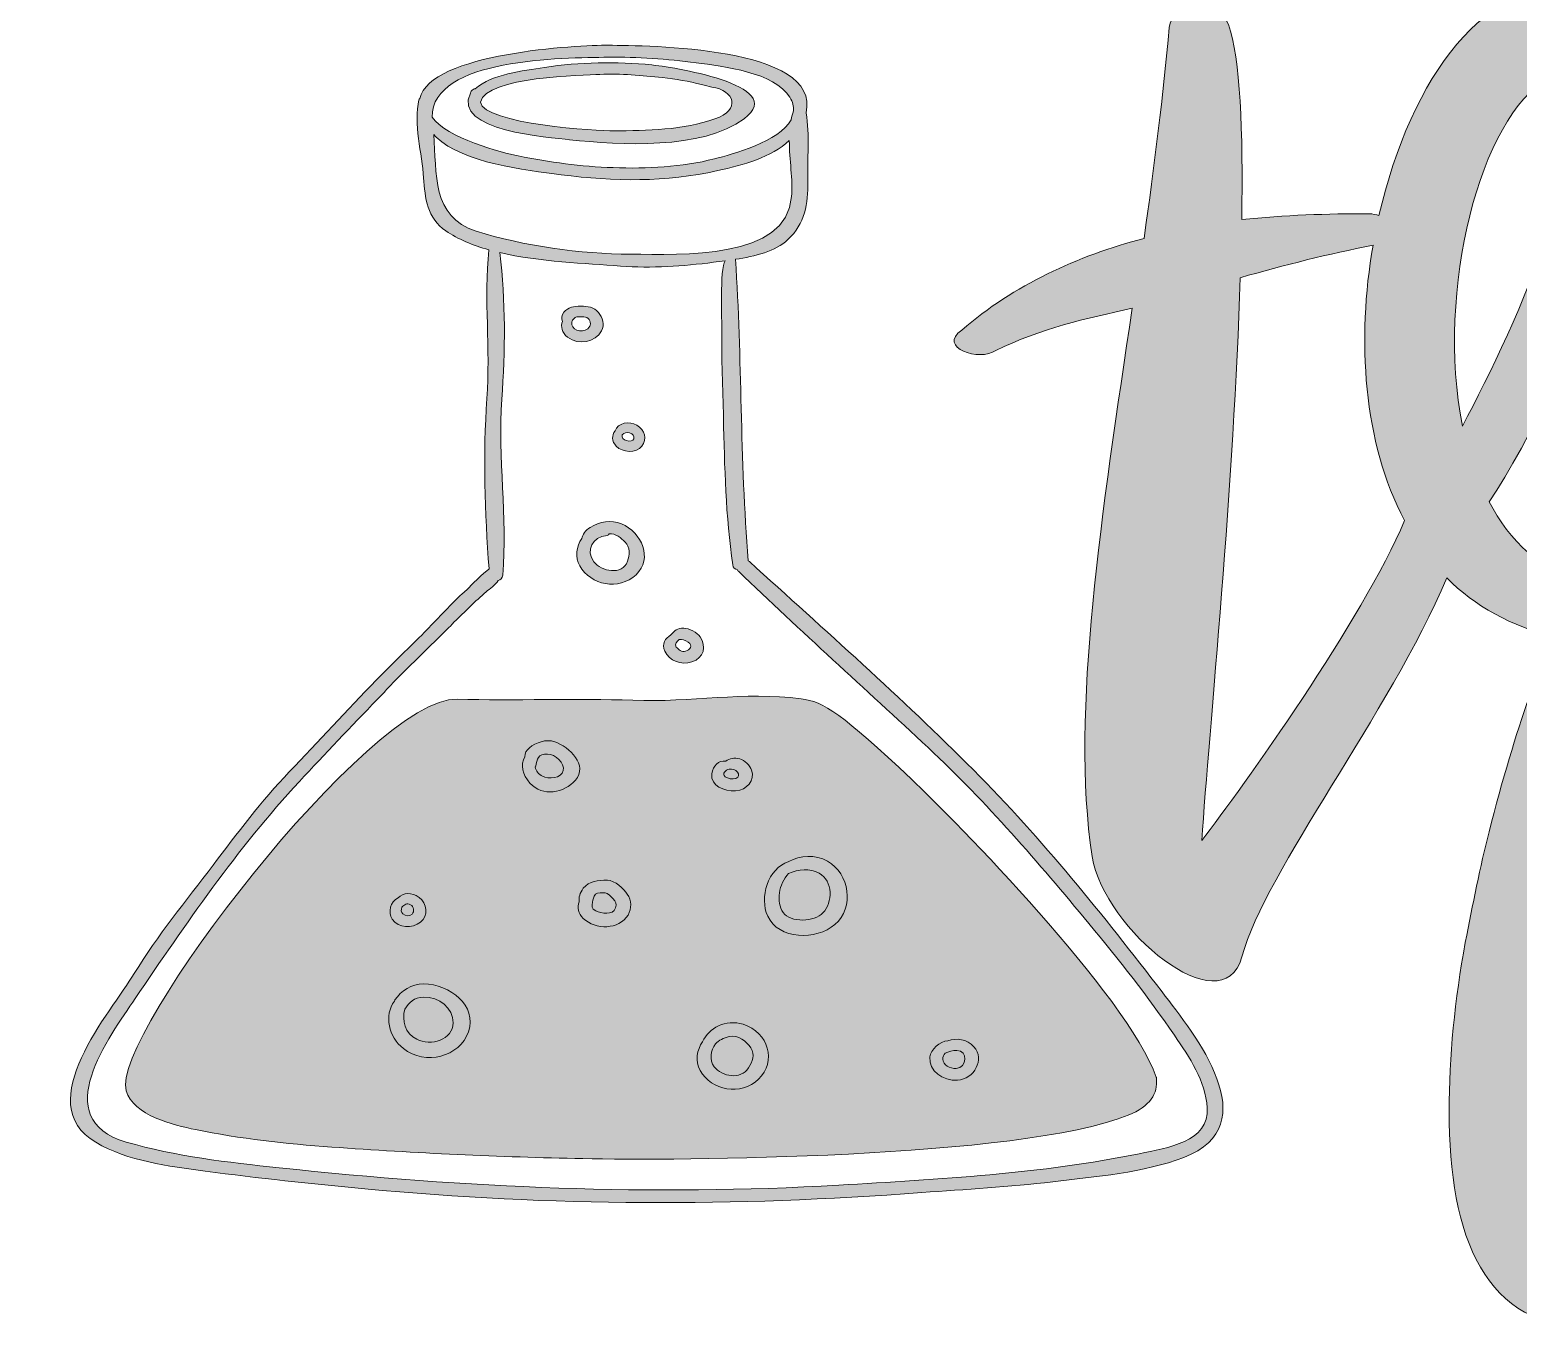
# Model space of a CAD drawing. Header units: inches. Extents: x 31 to 579, y -503 to -82.
# Drawn here: x 30.5 to 304.5, y -503.2 to -263.4 of the extents above; entities that cross this region are included whole.
import ezdxf

# ---------------------------------------------------------------- set-up
doc = ezdxf.new("R2010")
doc.units = ezdxf.units.IN
doc.header["$MEASUREMENT"] = 0
doc.layers.add('Layer 1', color=7, linetype='Continuous')

# ---------------------------------------------------------------- blocks, each defined once
blk = doc.blocks.new('block 3')
at = {"layer": 'Layer 1', "true_color": 0x231f20}
h = blk.add_hatch(color=250, dxfattribs=at)
h.dxf.hatch_style = 2
edge = h.paths.add_edge_path()
edge.add_spline(control_points=[(570.11, -345.98), (564.93, -358.57), (543.12, -396.61), (527.04, -400.36), (514.77, -403.04), (513.95, -381.34), (518.58, -360.45), (534.67, -360.98), (566.56, -327.23), (538.76, -315.18), (524.64, -309.05), (506.21, -327.62), (502.28, -354.75), (496.39, -359.31), (488.64, -363.34), (481.52, -366.34), (482.61, -363.13), (483.43, -360.18), (483.97, -356.97), (484.24, -354.82), (484.52, -351.61), (484.52, -348.13), (484.52, -343.04), (483.97, -337.41), (482.06, -334.2), (478.52, -327.77), (473.61, -325.36), (468.43, -325.36), (456.17, -325.36), (442.54, -339.29), (439.54, -350.54), (438.45, -354.29), (438.17, -357.77), (438.17, -360.72), (438.17, -372.23), (444.17, -379.73), (457.26, -380.54), (453.71, -389.91), (448.53, -397.95), (443.63, -399.82), (442.54, -399.82), (441.45, -400.09), (440.36, -400.09), (437.08, -400.09), (435.72, -396.88), (434.63, -393.39), (432.72, -386.16), (428.63, -374.11), (425.91, -332.06), (442.81, -307.41), (488.06, -266.16), (488.06, -231.34), (488.06, -222.24), (485.06, -213.67), (477.43, -205.9), (475.52, -204.83), (473.61, -204.02), (471.43, -203.22), (469.8, -202.95), (468.43, -202.95), (466.8, -202.95), (432.18, -202.95), (419.09, -273.13), (411.73, -297.5), (409.55, -304.47), (409.28, -313.04), (407.92, -320), (406.55, -327.23), (406.01, -336.34), (406.01, -345.98), (406.01, -348.14), (406.05, -350.33), (406.13, -352.53), (393.71, -373.68), (380.88, -382.54), (380.11, -375.98), (378.21, -364.2), (382.29, -334.2), (384.48, -322.95), (389.66, -296.97), (365.39, -308.75), (366.76, -314.65), (365.55, -320.9), (364.46, -336.1), (363.88, -348.96), (356.02, -364.36), (349.4, -384.91), (343.04, -405.98), (338.96, -420.18), (334.59, -434.64), (330.5, -447.77), (325.33, -463.3), (320.15, -477.23), (314.15, -487.41), (305.7, -468.66), (311.42, -426.34), (313.88, -419.11), (316.33, -391.79), (337.32, -370.36), (317.15, -365.27), (308.7, -363.13), (302.97, -357.5), (299.16, -350.27), (313.88, -328.57), (340.32, -266.43), (315.24, -257.59), (299.24, -252.07), (284.67, -272.31), (278.9, -297.58), (278.35, -297.4), (277.74, -297.28), (277.08, -297.24), (269.45, -297.24), (261.54, -297.5), (253.64, -298.31), (253.91, -281.97), (253.36, -268.58), (251.18, -262.41), (249.82, -258.66), (240.55, -258.4), (240.28, -262.95), (239.19, -275.27), (237.55, -288.4), (235.65, -301.79), (223.38, -305), (211.66, -310.36), (202.12, -318.66), (197.48, -321.88), (205.39, -324.56), (208.39, -322.41), (216.56, -318.4), (225.01, -316.52), (233.47, -314.65), (228.01, -351.61), (222.02, -389.11), (226.1, -415.63), (228.29, -429.02), (250.09, -446.96), (253.64, -434.11), (258.19, -417.77), (280.62, -389.67), (291.38, -364.3), (296.53, -369.44), (303.14, -373.27), (311.42, -375.18), (309.52, -377.06), (304.06, -391.79), (299.16, -411.07), (297.52, -417.5), (296.16, -424.47), (294.79, -431.43), (292.89, -441.88), (291.8, -452.59), (291.8, -462.5), (291.8, -485.27), (298.34, -503.21), (318.24, -501.88), (327.23, -501.34), (338.14, -468.13), (347.68, -433.04), (353.85, -410.64), (359.48, -387.52), (363.82, -371.62), (367.13, -402.54), (390.87, -388.95), (407.22, -366.83), (408.85, -380.36), (412.23, -393.2), (418, -401.7), (422.91, -406.25), (431.63, -408.39), (438.99, -408.39), (440.36, -408.39), (441.72, -408.13), (443.08, -408.13), (457.8, -408.13), (470.07, -393.66), (477.43, -377.59), (485.36, -374.91), (493.91, -370.76), (501.28, -365.79), (500.48, -386.13), (505.12, -407), (513.68, -409.73), (543.66, -419.64), (575.83, -357.23), (577.47, -347.86), (578.56, -342.77), (571.47, -342.77), (570.11, -345.98)], knot_values=[0, 0, 0, 0, 1, 1, 1, 2, 2, 2, 3, 3, 3, 4, 4, 4, 5, 5, 5, 6, 6, 6, 7, 7, 7, 8, 8, 8, 9, 9, 9, 10, 10, 10, 11, 11, 11, 12, 12, 12, 13, 13, 13, 14, 14, 14, 15, 15, 15, 16, 16, 16, 17, 17, 17, 18, 18, 18, 19, 19, 19, 20, 20, 20, 21, 21, 21, 22, 22, 22, 23, 23, 23, 24, 24, 24, 25, 25, 25, 26, 26, 26, 27, 27, 27, 28, 28, 28, 29, 29, 29, 30, 30, 30, 31, 31, 31, 32, 32, 32, 33, 33, 33, 34, 34, 34, 35, 35, 35, 36, 36, 36, 37, 37, 37, 38, 38, 38, 39, 39, 39, 40, 40, 40, 41, 41, 41, 42, 42, 42, 43, 43, 43, 44, 44, 44, 45, 45, 45, 46, 46, 46, 47, 47, 47, 48, 48, 48, 49, 49, 49, 50, 50, 50, 51, 51, 51, 52, 52, 52, 53, 53, 53, 54, 54, 54, 55, 55, 55, 56, 56, 56, 57, 57, 57, 58, 58, 58, 59, 59, 59, 60, 60, 60, 61, 61, 61, 62, 62, 62, 63, 63, 63, 63], degree=3, periodic=1)
edge = h.paths.add_edge_path()
edge.add_spline(control_points=[(534.4, -325.36), (544.21, -333.66), (532.49, -347.86), (520.77, -351.61), (524.04, -340.09), (528.94, -329.91), (534.4, -325.36)], knot_values=[0, 0, 0, 0, 1, 1, 1, 2, 2, 2, 2], degree=3, periodic=1)
edge = h.paths.add_edge_path()
edge.add_spline(control_points=[(466.52, -214.47), (470.61, -220.9), (472.25, -227.33), (472.25, -234.02), (472.25, -259.74), (446.62, -287.06), (428.63, -309.56), (433.54, -276.08), (443.35, -228.67), (466.52, -214.47)], knot_values=[0, 0, 0, 0, 1, 1, 1, 2, 2, 2, 3, 3, 3, 3], degree=3, periodic=1)
edge = h.paths.add_edge_path()
edge.add_spline(control_points=[(310.06, -272.33), (321.24, -280.36), (304.34, -317.59), (294.25, -336.34), (289.34, -311.43), (297.52, -279.29), (310.06, -272.33)], knot_values=[0, 0, 0, 0, 1, 1, 1, 2, 2, 2, 2], degree=3, periodic=1)
edge = h.paths.add_edge_path()
edge.add_spline(control_points=[(246.28, -412.68), (247.64, -392.59), (252.27, -345.98), (253.36, -309.02), (261.51, -306.7), (269.65, -304.63), (277.8, -303.05), (274.79, -320.43), (275.98, -339.4), (283.61, -353.72), (275.85, -372.18), (253.68, -402.98), (246.28, -412.68)], knot_values=[0, 0, 0, 0, 1, 1, 1, 2, 2, 2, 3, 3, 3, 4, 4, 4, 4], degree=3, periodic=1)
edge = h.paths.add_edge_path()
edge.add_spline(control_points=[(462.71, -356.97), (462.71, -361.25), (461.62, -366.88), (459.98, -372.5), (452.89, -372.23), (449.62, -367.15), (449.62, -361.25), (449.62, -352.41), (456.17, -341.43), (465.98, -338.22), (465.98, -341.97), (462.71, -349.47), (462.71, -356.97)], knot_values=[0, 0, 0, 0, 1, 1, 1, 2, 2, 2, 3, 3, 3, 4, 4, 4, 4], degree=3, periodic=1)
at = {"layer": 'Layer 1', "lineweight": 0}
for points, knots in [([(570.11, -345.98), (564.93, -358.57), (543.12, -396.61), (527.04, -400.36), (514.77, -403.04), (513.95, -381.34), (518.58, -360.45), (534.67, -360.98), (566.56, -327.23), (538.76, -315.18), (524.64, -309.05), (506.21, -327.62), (502.28, -354.75), (496.39, -359.31), (488.64, -363.34), (481.52, -366.34), (482.61, -363.13), (483.43, -360.18), (483.97, -356.97), (484.24, -354.82), (484.52, -351.61), (484.52, -348.13), (484.52, -343.04), (483.97, -337.41), (482.06, -334.2), (478.52, -327.77), (473.61, -325.36), (468.43, -325.36), (456.17, -325.36), (442.54, -339.29), (439.54, -350.54), (438.45, -354.29), (438.17, -357.77), (438.17, -360.72), (438.17, -372.23), (444.17, -379.73), (457.26, -380.54), (453.71, -389.91), (448.53, -397.95), (443.63, -399.82), (442.54, -399.82), (441.45, -400.09), (440.36, -400.09), (437.08, -400.09), (435.72, -396.88), (434.63, -393.39), (432.72, -386.16), (428.63, -374.11), (425.91, -332.06), (442.81, -307.41), (488.06, -266.16), (488.06, -231.34), (488.06, -222.24), (485.06, -213.67), (477.43, -205.9), (475.52, -204.83), (473.61, -204.02), (471.43, -203.22), (469.8, -202.95), (468.43, -202.95), (466.8, -202.95), (432.18, -202.95), (419.09, -273.13), (411.73, -297.5), (409.55, -304.47), (409.28, -313.04), (407.92, -320), (406.55, -327.23), (406.01, -336.34), (406.01, -345.98), (406.01, -348.14), (406.05, -350.33), (406.13, -352.53), (393.71, -373.68), (380.88, -382.54), (380.11, -375.98), (378.21, -364.2), (382.29, -334.2), (384.48, -322.95), (389.66, -296.97), (365.39, -308.75), (366.76, -314.65), (365.55, -320.9), (364.46, -336.1), (363.88, -348.96), (356.02, -364.36), (349.4, -384.91), (343.04, -405.98), (338.96, -420.18), (334.59, -434.64), (330.5, -447.77), (325.33, -463.3), (320.15, -477.23), (314.15, -487.41), (305.7, -468.66), (311.42, -426.34), (313.88, -419.11), (316.33, -391.79), (337.32, -370.36), (317.15, -365.27), (308.7, -363.13), (302.97, -357.5), (299.16, -350.27), (313.88, -328.57), (340.32, -266.43), (315.24, -257.59), (299.24, -252.07), (284.67, -272.31), (278.9, -297.58), (278.35, -297.4), (277.74, -297.28), (277.08, -297.24), (269.45, -297.24), (261.54, -297.5), (253.64, -298.31), (253.91, -281.97), (253.36, -268.58), (251.18, -262.41), (249.82, -258.66), (240.55, -258.4), (240.28, -262.95), (239.19, -275.27), (237.55, -288.4), (235.65, -301.79), (223.38, -305), (211.66, -310.36), (202.12, -318.66), (197.48, -321.88), (205.39, -324.56), (208.39, -322.41), (216.56, -318.4), (225.01, -316.52), (233.47, -314.65), (228.01, -351.61), (222.02, -389.11), (226.1, -415.63), (228.29, -429.02), (250.09, -446.96), (253.64, -434.11), (258.19, -417.77), (280.62, -389.67), (291.38, -364.3), (296.53, -369.44), (303.14, -373.27), (311.42, -375.18), (309.52, -377.06), (304.06, -391.79), (299.16, -411.07), (297.52, -417.5), (296.16, -424.47), (294.79, -431.43), (292.89, -441.88), (291.8, -452.59), (291.8, -462.5), (291.8, -485.27), (298.34, -503.21), (318.24, -501.88), (327.23, -501.34), (338.14, -468.13), (347.68, -433.04), (353.85, -410.64), (359.48, -387.52), (363.82, -371.62), (367.13, -402.54), (390.87, -388.95), (407.22, -366.83), (408.85, -380.36), (412.23, -393.2), (418, -401.7), (422.91, -406.25), (431.63, -408.39), (438.99, -408.39), (440.36, -408.39), (441.72, -408.13), (443.08, -408.13), (457.8, -408.13), (470.07, -393.66), (477.43, -377.59), (485.36, -374.91), (493.91, -370.76), (501.28, -365.79), (500.48, -386.13), (505.12, -407), (513.68, -409.73), (543.66, -419.64), (575.83, -357.23), (577.47, -347.86), (578.56, -342.77), (571.47, -342.77), (570.11, -345.98)], [0, 0, 0, 0, 1, 1, 1, 2, 2, 2, 3, 3, 3, 4, 4, 4, 5, 5, 5, 6, 6, 6, 7, 7, 7, 8, 8, 8, 9, 9, 9, 10, 10, 10, 11, 11, 11, 12, 12, 12, 13, 13, 13, 14, 14, 14, 15, 15, 15, 16, 16, 16, 17, 17, 17, 18, 18, 18, 19, 19, 19, 20, 20, 20, 21, 21, 21, 22, 22, 22, 23, 23, 23, 24, 24, 24, 25, 25, 25, 26, 26, 26, 27, 27, 27, 28, 28, 28, 29, 29, 29, 30, 30, 30, 31, 31, 31, 32, 32, 32, 33, 33, 33, 34, 34, 34, 35, 35, 35, 36, 36, 36, 37, 37, 37, 38, 38, 38, 39, 39, 39, 40, 40, 40, 41, 41, 41, 42, 42, 42, 43, 43, 43, 44, 44, 44, 45, 45, 45, 46, 46, 46, 47, 47, 47, 48, 48, 48, 49, 49, 49, 50, 50, 50, 51, 51, 51, 52, 52, 52, 53, 53, 53, 54, 54, 54, 55, 55, 55, 56, 56, 56, 57, 57, 57, 58, 58, 58, 59, 59, 59, 60, 60, 60, 61, 61, 61, 62, 62, 62, 63, 63, 63, 63]), ([(310.06, -272.33), (321.24, -280.36), (304.34, -317.59), (294.25, -336.34), (289.34, -311.43), (297.52, -279.29), (310.06, -272.33)], [0, 0, 0, 0, 1, 1, 1, 2, 2, 2, 2]), ([(246.28, -412.68), (247.64, -392.59), (252.27, -345.98), (253.36, -309.02), (261.51, -306.7), (269.65, -304.63), (277.8, -303.05), (274.79, -320.43), (275.98, -339.4), (283.61, -353.72), (275.85, -372.18), (253.68, -402.98), (246.28, -412.68)], [0, 0, 0, 0, 1, 1, 1, 2, 2, 2, 3, 3, 3, 4, 4, 4, 4])]:
    blk.add_open_spline(points, degree=3, knots=knots, dxfattribs=at)
blk = doc.blocks.new('block 5')
at = {"layer": 'Layer 1', "true_color": 0x38b449}
h = blk.add_hatch(color=95, dxfattribs=at)
h.dxf.hatch_style = 2
edge = h.paths.add_edge_path()
edge.add_spline(control_points=[(129.9, -283.61), (139.25, -284.58), (154.18, -285.55), (162.03, -279.74), (170.52, -273.46), (147.97, -270.12), (145.02, -269.84), (138.51, -269.21), (131.74, -269.3), (125.28, -270.31), (121.2, -270.95), (115.68, -271.49), (112.49, -274.22), (112.23, -274.26), (111.97, -274.4), (111.79, -274.69), (111.73, -274.79), (111.72, -274.88), (111.67, -274.98), (111.66, -274.99), (111.66, -274.99), (111.65, -274.99), (111.64, -275.01), (111.64, -275.05), (111.63, -275.07), (108.17, -281.95), (126.24, -283.22), (129.9, -283.61)], knot_values=[0, 0, 0, 0, 1, 1, 1, 2, 2, 2, 3, 3, 3, 4, 4, 4, 5, 5, 5, 6, 6, 6, 7, 7, 7, 8, 8, 8, 9, 9, 9, 9], degree=3, periodic=1)
edge = h.paths.add_edge_path()
edge.add_spline(control_points=[(135.48, -271.6), (139.3, -271.41), (143.2, -271.79), (146.99, -272.16), (149.43, -272.39), (151.82, -272.89), (154.19, -273.44), (154.82, -273.6), (155.45, -273.76), (156.09, -273.92), (160.22, -274.5), (161.53, -278.14), (156.63, -279.79), (150.83, -281.85), (144.15, -281.93), (138.01, -282), (135.26, -282.03), (114.1, -280.77), (113.46, -276.68), (114.62, -271.97), (132.39, -271.76), (135.48, -271.6)], knot_values=[0, 0, 0, 0, 1, 1, 1, 2, 2, 2, 3, 3, 3, 4, 4, 4, 5, 5, 5, 6, 6, 6, 7, 7, 7, 7], degree=3, periodic=1)
at = {"layer": 'Layer 1', "lineweight": 0}
for points, knots in [([(129.9, -283.61), (139.25, -284.58), (154.18, -285.55), (162.03, -279.74), (170.52, -273.46), (147.97, -270.12), (145.02, -269.84), (138.51, -269.21), (131.74, -269.3), (125.28, -270.31), (121.2, -270.95), (115.68, -271.49), (112.49, -274.22), (112.23, -274.26), (111.97, -274.4), (111.79, -274.69), (111.73, -274.79), (111.72, -274.88), (111.67, -274.98), (111.66, -274.99), (111.66, -274.99), (111.65, -274.99), (111.64, -275.01), (111.64, -275.05), (111.63, -275.07), (108.17, -281.95), (126.24, -283.22), (129.9, -283.61)], [0, 0, 0, 0, 1, 1, 1, 2, 2, 2, 3, 3, 3, 4, 4, 4, 5, 5, 5, 6, 6, 6, 7, 7, 7, 8, 8, 8, 9, 9, 9, 9]), ([(135.48, -271.6), (139.3, -271.41), (143.2, -271.79), (146.99, -272.16), (149.43, -272.39), (151.82, -272.89), (154.19, -273.44), (154.82, -273.6), (155.45, -273.76), (156.09, -273.92), (160.22, -274.5), (161.53, -278.14), (156.63, -279.79), (150.83, -281.85), (144.15, -281.93), (138.01, -282), (135.26, -282.03), (114.1, -280.77), (113.46, -276.68), (114.62, -271.97), (132.39, -271.76), (135.48, -271.6)], [0, 0, 0, 0, 1, 1, 1, 2, 2, 2, 3, 3, 3, 4, 4, 4, 5, 5, 5, 6, 6, 6, 7, 7, 7, 7])]:
    blk.add_open_spline(points, degree=3, knots=knots, dxfattribs=at)
blk = doc.blocks.new('block 6')
at = {"layer": 'Layer 1', "lineweight": 0}
for points, knots in [([(127.17, -394.49), (125.57, -393.91), (123.69, -394.65), (122.49, -395.58), (121.9, -396.03), (121.68, -396.63), (121.67, -397.25), (120.78, -398.67), (121.21, -400.56), (122.6, -402.11), (124.92, -404.69), (128.92, -403.89), (130.97, -401.56), (133.38, -398.81), (129.85, -395.44), (127.17, -394.49)], [0, 0, 0, 0, 1, 1, 1, 2, 2, 2, 3, 3, 3, 4, 4, 4, 5, 5, 5, 5]), ([(128.73, -399.79), (128.39, -401.26), (125.99, -401.4), (124.9, -400.83), (124.18, -400.46), (123.7, -399.82), (123.54, -399.15), (123.58, -399.09), (123.64, -399.05), (123.66, -398.98), (123.92, -397.7), (124.05, -396.71), (125.84, -396.74), (127.28, -396.76), (129.04, -398.42), (128.73, -399.79)], [0, 0, 0, 0, 1, 1, 1, 2, 2, 2, 3, 3, 3, 4, 4, 4, 5, 5, 5, 5]), ([(163.38, -399.7), (163.09, -398.9), (162.14, -397.84), (161.21, -397.62), (160.16, -397.36), (159.41, -397.59), (158.63, -398.03), (157.29, -397.91), (156.28, -398.89), (156.08, -400.39), (155.8, -402.62), (158.4, -403.64), (160.44, -403.51), (162.57, -403.37), (164.07, -401.59), (163.38, -399.7)], [0, 0, 0, 0, 1, 1, 1, 2, 2, 2, 3, 3, 3, 4, 4, 4, 5, 5, 5, 5]), ([(160.47, -401.22), (159.86, -401.4), (159.02, -401.3), (158.53, -400.91), (157.85, -400.36), (158.63, -399.69), (159.28, -399.51), (159.87, -399.47), (160.44, -399.54), (160.81, -400.05), (161.13, -400.5), (161.12, -401.02), (160.47, -401.22)], [0, 0, 0, 0, 1, 1, 1, 2, 2, 2, 3, 3, 3, 4, 4, 4, 4]), ([(177.35, -416.47), (175.09, -415.21), (172.37, -415.4), (170.25, -416.52), (166.33, -417.79), (164.81, -423.23), (166.36, -426.6), (168.34, -430.9), (175.32, -431.1), (178.75, -428.13), (182.35, -425), (181.44, -418.76), (177.35, -416.47)], [0, 0, 0, 0, 1, 1, 1, 2, 2, 2, 3, 3, 3, 4, 4, 4, 4]), ([(176.54, -426.01), (175.02, -427.68), (170.55, -427.84), (169.22, -425.94), (167.83, -423.96), (168.42, -420.67), (170.22, -418.75), (171.96, -417.9), (174.15, -417.77), (175.83, -418.7), (178.43, -420.16), (178.34, -424.03), (176.54, -426.01)], [0, 0, 0, 0, 1, 1, 1, 2, 2, 2, 3, 3, 3, 4, 4, 4, 4]), ([(140.51, -422.54), (139.87, -421.61), (138.2, -419.99), (136.87, -419.98), (135.13, -419.95), (133.53, -420.09), (132.41, -421.47), (131.74, -422.3), (131.56, -423.11), (131.67, -423.94), (131.31, -425.04), (131.42, -426.05), (132.42, -427.02), (134.67, -429.2), (138.99, -429.08), (140.65, -426.39), (141.38, -425.19), (141.29, -423.68), (140.51, -422.54)], [0, 0, 0, 0, 1, 1, 1, 2, 2, 2, 3, 3, 3, 4, 4, 4, 5, 5, 5, 6, 6, 6, 6]), ([(102.18, -423.15), (100.86, -422.13), (99.24, -422.25), (98.33, -423.21), (96.81, -423.88), (96.43, -425.88), (97.25, -427.16), (98.37, -428.89), (100.92, -428.88), (102.45, -427.7), (103.99, -426.52), (103.59, -424.24), (102.18, -423.15)], [0, 0, 0, 0, 1, 1, 1, 2, 2, 2, 3, 3, 3, 4, 4, 4, 4]), ([(100.88, -426.21), (100.42, -426.68), (99.67, -426.57), (99.19, -426.19), (98.81, -425.88), (98.84, -425.39), (99.03, -424.93), (99.49, -424.49), (99.88, -424.13), (100.6, -424.49), (101.28, -424.83), (101.37, -425.71), (100.88, -426.21)], [0, 0, 0, 0, 1, 1, 1, 2, 2, 2, 3, 3, 3, 4, 4, 4, 4]), ([(138.33, -425.08), (137.87, -426.5), (135.7, -426.12), (134.7, -425.61), (133.88, -425.2), (133.97, -424.75), (134.09, -424.01), (134.17, -423.57), (134.34, -422.98), (134.64, -422.54), (135.17, -422.24), (135.8, -422.28), (136.45, -422.29), (136.94, -422.31), (137.57, -423.09), (137.88, -423.37), (138.46, -423.89), (138.56, -424.39), (138.33, -425.08)], [0, 0, 0, 0, 1, 1, 1, 2, 2, 2, 3, 3, 3, 4, 4, 4, 5, 5, 5, 6, 6, 6, 6]), ([(103.01, -439.06), (100.84, -439.02), (98.8, -440.38), (97.75, -442.03), (97.71, -442.11), (97.68, -442.18), (97.63, -442.26), (95.73, -444.88), (96.56, -448.84), (99.29, -450.97), (103.36, -454.16), (109.65, -452.51), (111.27, -447.89), (112.96, -443.06), (107.85, -439.16), (103.01, -439.06)], [0, 0, 0, 0, 1, 1, 1, 2, 2, 2, 3, 3, 3, 4, 4, 4, 5, 5, 5, 5]), ([(101.74, -449.27), (99.59, -448.18), (98.96, -445.79), (99.58, -443.74), (100.23, -442.52), (101.36, -441.55), (102.94, -441.49), (105.98, -441.38), (108.43, -443.53), (108.44, -446.25), (108.45, -449.36), (104.32, -450.58), (101.74, -449.27)], [0, 0, 0, 0, 1, 1, 1, 2, 2, 2, 3, 3, 3, 4, 4, 4, 4]), ([(161.85, -446.51), (158.63, -445.5), (155.5, -447.17), (154.39, -449.71), (153.31, -451.26), (152.99, -453.24), (153.94, -455), (155.96, -458.71), (161.46, -459.74), (164.66, -456.64), (168.04, -453.36), (166.55, -447.99), (161.85, -446.51)], [0, 0, 0, 0, 1, 1, 1, 2, 2, 2, 3, 3, 3, 4, 4, 4, 4]), ([(162.81, -454.54), (161.4, -456.76), (157.93, -456.18), (156.53, -454.33), (155.56, -453.03), (155.83, -451.37), (156.73, -450.08), (157.37, -449.47), (158.17, -449), (159.29, -448.77), (160.94, -448.43), (162.48, -449.64), (163.26, -450.85), (164.07, -452.11), (163.55, -453.38), (162.81, -454.54)], [0, 0, 0, 0, 1, 1, 1, 2, 2, 2, 3, 3, 3, 4, 4, 4, 5, 5, 5, 5]), ([(204.34, -450.67), (203, -449.21), (201.13, -448.95), (199.53, -449.58), (198.02, -449.53), (196.38, -451.27), (196.24, -452.52), (195.94, -455.1), (198.63, -456.99), (201.32, -456.8), (204.39, -456.59), (206.38, -452.89), (204.34, -450.67)], [0, 0, 0, 0, 1, 1, 1, 2, 2, 2, 3, 3, 3, 4, 4, 4, 4]), ([(201.04, -454.64), (199.91, -454.72), (198.64, -453.98), (198.6, -452.9), (198.59, -452.52), (198.78, -452.15), (199.03, -451.82), (199.72, -451.55), (200.41, -451.31), (201.16, -451.32), (203.3, -451.34), (203.05, -454.5), (201.04, -454.64)], [0, 0, 0, 0, 1, 1, 1, 2, 2, 2, 3, 3, 3, 4, 4, 4, 4])]:
    blk.add_open_spline(points, degree=3, knots=knots, dxfattribs=at)
blk = doc.blocks.new('block 4')
at = {"layer": 'Layer 1', "true_color": 0x38b449}
h = blk.add_hatch(color=95, dxfattribs=at)
h.dxf.hatch_style = 2
edge = h.paths.add_edge_path()
edge.add_spline(control_points=[(238.97, -440.53), (228.06, -426.35), (217, -412.46), (204.22, -399.65), (191.04, -386.43), (176.86, -373.88), (163, -361.31), (162.93, -361.24), (162.87, -361.19), (162.79, -361.15), (162, -351.83), (161.72, -342.47), (161.49, -333.13), (161.24, -323.98), (161.06, -314.79), (160.43, -305.64), (163.99, -305.09), (167.82, -304.18), (170.09, -302.02), (173.21, -299.05), (173.85, -295.39), (173.74, -291.35), (173.63, -287.22), (174.14, -282.79), (173.42, -278.66), (176.35, -266.42), (144.02, -266.28), (137.08, -266.22), (131.51, -266.15), (104.11, -267.66), (102.32, -276.04), (102.26, -276.11), (102.18, -276.16), (102.16, -276.24), (101.09, -280.57), (102.75, -286.25), (103.02, -290.65), (103.24, -294.32), (103.71, -298.12), (107.1, -300.4), (109.35, -301.93), (112.07, -303.05), (115.02, -303.89), (114.11, -312.92), (115.32, -322.16), (114.68, -331.26), (113.92, -341.66), (114.3, -352.26), (115.06, -362.66), (115.06, -362.68), (115.04, -362.68), (115.04, -362.68), (114.21, -363.25), (111.41, -365.96), (111.18, -366.3), (110.44, -366.94), (109.8, -367.5), (109.59, -367.71), (107.27, -370.06), (104.98, -372.43), (102.69, -374.82), (99.88, -377.58), (97.04, -380.31), (94.3, -383.13), (88.89, -388.71), (83.67, -394.43), (78.29, -400.03), (73.16, -405.35), (68.7, -411.38), (64.26, -417.2), (59.29, -423.74), (53.99, -430.16), (49.76, -437.15), (45.43, -444.26), (30.51, -461.08), (42.67, -468.24), (48.59, -471.71), (56, -472.66), (62.82, -473.55), (72.6, -474.86), (82.37, -475.87), (92.18, -476.8), (126.51, -480.06), (160.34, -480.09), (194.75, -477.5), (202.78, -476.9), (210.85, -476.47), (218.85, -475.51), (226.68, -474.56), (235.62, -473.84), (242.95, -471.03), (258.48, -465.1), (245.07, -448.45), (238.97, -440.53)], knot_values=[0, 0, 0, 0, 1, 1, 1, 2, 2, 2, 3, 3, 3, 4, 4, 4, 5, 5, 5, 6, 6, 6, 7, 7, 7, 8, 8, 8, 9, 9, 9, 10, 10, 10, 11, 11, 11, 12, 12, 12, 13, 13, 13, 14, 14, 14, 15, 15, 15, 16, 16, 16, 17, 17, 17, 18, 18, 18, 19, 19, 19, 20, 20, 20, 21, 21, 21, 22, 22, 22, 23, 23, 23, 24, 24, 24, 25, 25, 25, 26, 26, 26, 27, 27, 27, 28, 28, 28, 29, 29, 29, 30, 30, 30, 31, 31, 31, 31], degree=3, periodic=1)
edge = h.paths.add_edge_path()
edge.add_spline(control_points=[(137.01, -268.43), (142.36, -268.36), (147.88, -268.74), (153.17, -269.44), (158.28, -270.13), (167.62, -271.18), (170.43, -275.8), (170.98, -276.69), (171.17, -277.51), (171.13, -278.3), (170.94, -278.84), (170.77, -279.39), (170.66, -279.93), (168.54, -283.95), (159.81, -286.31), (156.57, -287.13), (150.47, -288.69), (144.21, -288.98), (137.9, -288.76), (132, -288.54), (126.19, -287.76), (120.43, -286.61), (117.59, -286.05), (107.14, -283.28), (104.6, -279.45), (104.47, -268.57), (128.75, -268.52), (137.01, -268.43)], knot_values=[0, 0, 0, 0, 1, 1, 1, 2, 2, 2, 3, 3, 3, 4, 4, 4, 5, 5, 5, 6, 6, 6, 7, 7, 7, 8, 8, 8, 9, 9, 9, 9], degree=3, periodic=1)
edge = h.paths.add_edge_path()
edge.add_spline(control_points=[(112.68, -300.45), (104.43, -297.86), (105.44, -289.79), (104.89, -282.65), (105.04, -282.8), (105.17, -282.97), (105.34, -283.13), (110.41, -287.94), (121.58, -289.19), (128.37, -290.07), (138.1, -291.32), (147.59, -291.46), (157.16, -289.31), (161.89, -288.25), (167.03, -286.85), (170.34, -283.78), (170.36, -287.3), (171, -291.01), (170.77, -294.08), (169.9, -305.76), (150.41, -304.75), (141.15, -304.69), (131.88, -304.64), (121.43, -303.2), (112.68, -300.45)], knot_values=[0, 0, 0, 0, 1, 1, 1, 2, 2, 2, 3, 3, 3, 4, 4, 4, 5, 5, 5, 6, 6, 6, 7, 7, 7, 8, 8, 8, 8], degree=3, periodic=1)
edge = h.paths.add_edge_path()
edge.add_spline(control_points=[(234.77, -470.34), (216.77, -474.03), (197.85, -475.06), (179.47, -476.13), (144.91, -478.12), (110.84, -476.61), (76.43, -472.93), (66.96, -471.92), (57.38, -470.85), (48.26, -468.19), (33.74, -463.95), (45.14, -448.81), (49.93, -441.77), (59.21, -428.07), (68.7, -414.14), (80.16, -401.79), (84.87, -396.71), (89.65, -391.7), (94.47, -386.7), (95.17, -386.03), (95.83, -385.29), (96.45, -384.61), (96.87, -384.18), (97.25, -383.75), (97.66, -383.34), (100.86, -380.04), (104.21, -376.86), (107.48, -373.65), (107.67, -373.45), (108.12, -373), (108.67, -372.42), (110.58, -370.53), (112.51, -368.64), (114.53, -366.85), (115.15, -366.32), (116.21, -365.62), (116.76, -364.79), (117.19, -364.69), (117.55, -364.38), (117.59, -363.83), (118.48, -353.06), (116.66, -342.23), (117.42, -331.41), (118.04, -322.48), (118.16, -313.31), (117.04, -304.4), (124.38, -306.12), (132.81, -306.36), (139.29, -306.88), (144.93, -307.32), (150.81, -306.91), (156.39, -306.19), (157.05, -306.1), (157.78, -306.02), (158.54, -305.91), (157.5, -307.27), (157.95, -317.4), (157.92, -318.64), (157.8, -324.01), (158.11, -329.44), (158.22, -334.81), (158.41, -343.74), (158.64, -353.03), (159.92, -361.89), (160, -362.41), (160.34, -362.73), (160.79, -362.85), (160.79, -362.85), (160.79, -362.87), (160.79, -362.87), (160.85, -362.94), (160.9, -363.01), (160.98, -363.07), (172.4, -374.08), (184.27, -384.71), (195.9, -395.56), (206.79, -405.73), (216.13, -416.65), (225.5, -427.96), (231.04, -434.62), (236.38, -441.44), (241.23, -448.53), (244.05, -452.62), (246.98, -456.95), (247.28, -461.87), (247.64, -468.18), (239.99, -469.27), (234.77, -470.34)], knot_values=[0, 0, 0, 0, 1, 1, 1, 2, 2, 2, 3, 3, 3, 4, 4, 4, 5, 5, 5, 6, 6, 6, 7, 7, 7, 8, 8, 8, 9, 9, 9, 10, 10, 10, 11, 11, 11, 12, 12, 12, 13, 13, 13, 14, 14, 14, 15, 15, 15, 16, 16, 16, 17, 17, 17, 18, 18, 18, 19, 19, 19, 20, 20, 20, 21, 21, 21, 22, 22, 22, 23, 23, 23, 24, 24, 24, 25, 25, 25, 26, 26, 26, 27, 27, 27, 28, 28, 28, 29, 29, 29, 29], degree=3, periodic=1)
h = blk.add_hatch(color=95, dxfattribs=at)
h.dxf.hatch_style = 2
edge = h.paths.add_edge_path()
edge.add_spline(control_points=[(135.2, -315.42), (134.35, -314.4), (133.27, -314.27), (131.94, -314.26), (130.73, -314.26), (129.6, -314.45), (128.85, -315.37), (128.41, -315.9), (128.41, -316.49), (128.59, -317.06), (128.2, -318.01), (128.46, -319.16), (129.53, -319.98), (131.57, -321.55), (134.6, -320.88), (135.79, -318.81), (136.41, -317.72), (135.97, -316.35), (135.2, -315.42)], knot_values=[0, 0, 0, 0, 1, 1, 1, 2, 2, 2, 3, 3, 3, 4, 4, 4, 5, 5, 5, 6, 6, 6, 6], degree=3, periodic=1)
edge = h.paths.add_edge_path()
edge.add_spline(control_points=[(133.61, -317.95), (132.74, -319.49), (130.58, -318.8), (130.29, -317.68), (130.28, -317.43), (130.31, -317.2), (130.36, -317), (130.47, -316.78), (130.65, -316.56), (130.93, -316.35), (131.1, -316.28), (131.28, -316.22), (131.54, -316.22), (131.96, -316.21), (132.43, -316.21), (132.85, -316.28), (133.54, -316.38), (133.9, -317.45), (133.61, -317.95)], knot_values=[0, 0, 0, 0, 1, 1, 1, 2, 2, 2, 3, 3, 3, 4, 4, 4, 5, 5, 5, 6, 6, 6, 6], degree=3, periodic=1)
h = blk.add_hatch(color=95, dxfattribs=at)
h.dxf.hatch_style = 2
edge = h.paths.add_edge_path()
edge.add_spline(control_points=[(142.3, -336.21), (140.92, -335.34), (138.7, -335.75), (138.28, -337.25), (137.61, -338.02), (137.63, -339.15), (138.49, -340.05), (139.64, -341.26), (142.14, -341.39), (143.21, -340.04), (144.25, -338.72), (143.69, -337.08), (142.3, -336.21)], knot_values=[0, 0, 0, 0, 1, 1, 1, 2, 2, 2, 3, 3, 3, 4, 4, 4, 4], degree=3, periodic=1)
edge = h.paths.add_edge_path()
edge.add_spline(control_points=[(141.69, -338.68), (141.45, -339.58), (139.19, -338.97), (139.58, -337.94), (139.98, -337.63), (140.33, -337.44), (140.95, -337.59), (141.51, -337.72), (141.82, -338.19), (141.69, -338.68)], knot_values=[0, 0, 0, 0, 1, 1, 1, 2, 2, 2, 3, 3, 3, 3], degree=3, periodic=1)
h = blk.add_hatch(color=95, dxfattribs=at)
h.dxf.hatch_style = 2
edge = h.paths.add_edge_path()
edge.add_spline(control_points=[(139.46, -354.36), (137.53, -353.57), (135.4, -353.91), (133.69, -355), (132.76, -355.6), (132.31, -356.29), (132.12, -357.06), (131.12, -358.52), (130.88, -360.51), (131.76, -362.07), (133.78, -365.63), (138.91, -366.72), (142.13, -363.71), (145.3, -360.75), (143.15, -355.89), (139.46, -354.36)], knot_values=[0, 0, 0, 0, 1, 1, 1, 2, 2, 2, 3, 3, 3, 4, 4, 4, 5, 5, 5, 5], degree=3, periodic=1)
edge = h.paths.add_edge_path()
edge.add_spline(control_points=[(140.57, -361.24), (139.62, -363.89), (135.69, -363.15), (134.36, -361.34), (132.82, -359.23), (134.09, -356.75), (136.78, -356.47), (137.01, -356.44), (137.11, -356.32), (137.15, -356.17), (138.32, -356.08), (139.41, -357.01), (140.11, -357.7), (141.05, -358.62), (140.96, -360.15), (140.57, -361.24)], knot_values=[0, 0, 0, 0, 1, 1, 1, 2, 2, 2, 3, 3, 3, 4, 4, 4, 5, 5, 5, 5], degree=3, periodic=1)
h = blk.add_hatch(color=95, dxfattribs=at)
h.dxf.hatch_style = 2
edge = h.paths.add_edge_path()
edge.add_spline(control_points=[(153.92, -375.16), (153.38, -374.37), (151.94, -373.59), (150.91, -373.56), (149.76, -373.52), (149.16, -374.04), (148.55, -374.81), (147.49, -375.45), (146.84, -376.44), (147.43, -377.79), (148.21, -379.55), (150.49, -380.45), (152.42, -379.78), (154.66, -379), (155.12, -376.94), (153.92, -375.16)], knot_values=[0, 0, 0, 0, 1, 1, 1, 2, 2, 2, 3, 3, 3, 4, 4, 4, 5, 5, 5, 5], degree=3, periodic=1)
edge = h.paths.add_edge_path()
edge.add_spline(control_points=[(151.26, -377.81), (150.6, -378.03), (149.86, -377.51), (149.54, -377.03), (149.18, -376.51), (149.58, -376.03), (150.07, -375.67), (150.62, -375.63), (151.09, -375.74), (151.73, -376.13), (152.7, -376.71), (152.04, -377.56), (151.26, -377.81)], knot_values=[0, 0, 0, 0, 1, 1, 1, 2, 2, 2, 3, 3, 3, 4, 4, 4, 4], degree=3, periodic=1)
h = blk.add_hatch(color=95, dxfattribs=at)
h.dxf.hatch_style = 2
edge = h.paths.add_edge_path()
edge.add_spline(control_points=[(237.93, -456.52), (237.93, -456.45), (237.91, -456.36), (237.91, -456.28), (237.91, -456.26), (237.89, -456.26), (237.89, -456.24), (232.54, -441.14), (200.63, -408.73), (192.84, -401.38), (180.03, -389.3), (176.69, -387.08), (172.51, -386.57), (161.85, -385.21), (152.32, -387.25), (141.55, -386.84), (131.22, -386.44), (119.66, -386.96), (109.18, -386.62), (93.33, -386.1), (45.33, -448.73), (48.26, -458.75), (49.59, -463.28), (56.98, -465.09), (61.01, -465.89), (69.21, -467.56), (77.74, -468.54), (86.11, -469.12), (101.48, -470.22), (116.95, -470.94), (132.32, -471.25), (149.01, -471.61), (212.69, -471.29), (232.73, -463.25), (236.83, -461.6), (238.19, -459.26), (237.93, -456.52)], knot_values=[0, 0, 0, 0, 1, 1, 1, 2, 2, 2, 3, 3, 3, 4, 4, 4, 5, 5, 5, 6, 6, 6, 7, 7, 7, 8, 8, 8, 9, 9, 9, 10, 10, 10, 11, 11, 11, 12, 12, 12, 12], degree=3, periodic=1)
at = {"layer": 'Layer 1', "lineweight": 0}
for points, knots in [([(238.97, -440.53), (228.06, -426.35), (217, -412.46), (204.22, -399.65), (191.04, -386.43), (176.86, -373.88), (163, -361.31), (162.93, -361.24), (162.87, -361.19), (162.79, -361.15), (162, -351.83), (161.72, -342.47), (161.49, -333.13), (161.24, -323.98), (161.06, -314.79), (160.43, -305.64), (163.99, -305.09), (167.82, -304.18), (170.09, -302.02), (173.21, -299.05), (173.85, -295.39), (173.74, -291.35), (173.63, -287.22), (174.14, -282.79), (173.42, -278.66), (176.35, -266.42), (144.02, -266.28), (137.08, -266.22), (131.51, -266.15), (104.11, -267.66), (102.32, -276.04), (102.26, -276.11), (102.18, -276.16), (102.16, -276.24), (101.09, -280.57), (102.75, -286.25), (103.02, -290.65), (103.24, -294.32), (103.71, -298.12), (107.1, -300.4), (109.35, -301.93), (112.07, -303.05), (115.02, -303.89), (114.11, -312.92), (115.32, -322.16), (114.68, -331.26), (113.92, -341.66), (114.3, -352.26), (115.06, -362.66), (115.06, -362.68), (115.04, -362.68), (115.04, -362.68), (114.21, -363.25), (111.41, -365.96), (111.18, -366.3), (110.44, -366.94), (109.8, -367.5), (109.59, -367.71), (107.27, -370.06), (104.98, -372.43), (102.69, -374.82), (99.88, -377.58), (97.04, -380.31), (94.3, -383.13), (88.89, -388.71), (83.67, -394.43), (78.29, -400.03), (73.16, -405.35), (68.7, -411.38), (64.26, -417.2), (59.29, -423.74), (53.99, -430.16), (49.76, -437.15), (45.43, -444.26), (30.51, -461.08), (42.67, -468.24), (48.59, -471.71), (56, -472.66), (62.82, -473.55), (72.6, -474.86), (82.37, -475.87), (92.18, -476.8), (126.51, -480.06), (160.34, -480.09), (194.75, -477.5), (202.78, -476.9), (210.85, -476.47), (218.85, -475.51), (226.68, -474.56), (235.62, -473.84), (242.95, -471.03), (258.48, -465.1), (245.07, -448.45), (238.97, -440.53)], [0, 0, 0, 0, 1, 1, 1, 2, 2, 2, 3, 3, 3, 4, 4, 4, 5, 5, 5, 6, 6, 6, 7, 7, 7, 8, 8, 8, 9, 9, 9, 10, 10, 10, 11, 11, 11, 12, 12, 12, 13, 13, 13, 14, 14, 14, 15, 15, 15, 16, 16, 16, 17, 17, 17, 18, 18, 18, 19, 19, 19, 20, 20, 20, 21, 21, 21, 22, 22, 22, 23, 23, 23, 24, 24, 24, 25, 25, 25, 26, 26, 26, 27, 27, 27, 28, 28, 28, 29, 29, 29, 30, 30, 30, 31, 31, 31, 31]), ([(137.01, -268.43), (142.36, -268.36), (147.88, -268.74), (153.17, -269.44), (158.28, -270.13), (167.62, -271.18), (170.43, -275.8), (170.98, -276.69), (171.17, -277.51), (171.13, -278.3), (170.94, -278.84), (170.77, -279.39), (170.66, -279.93), (168.54, -283.95), (159.81, -286.31), (156.57, -287.13), (150.47, -288.69), (144.21, -288.98), (137.9, -288.76), (132, -288.54), (126.19, -287.76), (120.43, -286.61), (117.59, -286.05), (107.14, -283.28), (104.6, -279.45), (104.47, -268.57), (128.75, -268.52), (137.01, -268.43)], [0, 0, 0, 0, 1, 1, 1, 2, 2, 2, 3, 3, 3, 4, 4, 4, 5, 5, 5, 6, 6, 6, 7, 7, 7, 8, 8, 8, 9, 9, 9, 9]), ([(112.68, -300.45), (104.43, -297.86), (105.44, -289.79), (104.89, -282.65), (105.04, -282.8), (105.17, -282.97), (105.34, -283.13), (110.41, -287.94), (121.58, -289.19), (128.37, -290.07), (138.1, -291.32), (147.59, -291.46), (157.16, -289.31), (161.89, -288.25), (167.03, -286.85), (170.34, -283.78), (170.36, -287.3), (171, -291.01), (170.77, -294.08), (169.9, -305.76), (150.41, -304.75), (141.15, -304.69), (131.88, -304.64), (121.43, -303.2), (112.68, -300.45)], [0, 0, 0, 0, 1, 1, 1, 2, 2, 2, 3, 3, 3, 4, 4, 4, 5, 5, 5, 6, 6, 6, 7, 7, 7, 8, 8, 8, 8]), ([(234.77, -470.34), (216.77, -474.03), (197.85, -475.06), (179.47, -476.13), (144.91, -478.12), (110.84, -476.61), (76.43, -472.93), (66.96, -471.92), (57.38, -470.85), (48.26, -468.19), (33.74, -463.95), (45.14, -448.81), (49.93, -441.77), (59.21, -428.07), (68.7, -414.14), (80.16, -401.79), (84.87, -396.71), (89.65, -391.7), (94.47, -386.7), (95.17, -386.03), (95.83, -385.29), (96.45, -384.61), (96.87, -384.18), (97.25, -383.75), (97.66, -383.34), (100.86, -380.04), (104.21, -376.86), (107.48, -373.65), (107.67, -373.45), (108.12, -373), (108.67, -372.42), (110.58, -370.53), (112.51, -368.64), (114.53, -366.85), (115.15, -366.32), (116.21, -365.62), (116.76, -364.79), (117.19, -364.69), (117.55, -364.38), (117.59, -363.83), (118.48, -353.06), (116.66, -342.23), (117.42, -331.41), (118.04, -322.48), (118.16, -313.31), (117.04, -304.4), (124.38, -306.12), (132.81, -306.36), (139.29, -306.88), (144.93, -307.32), (150.81, -306.91), (156.39, -306.19), (157.05, -306.1), (157.78, -306.02), (158.54, -305.91), (157.5, -307.27), (157.95, -317.4), (157.92, -318.64), (157.8, -324.01), (158.11, -329.44), (158.22, -334.81), (158.41, -343.74), (158.64, -353.03), (159.92, -361.89), (160, -362.41), (160.34, -362.73), (160.79, -362.85), (160.79, -362.85), (160.79, -362.87), (160.79, -362.87), (160.85, -362.94), (160.9, -363.01), (160.98, -363.07), (172.4, -374.08), (184.27, -384.71), (195.9, -395.56), (206.79, -405.73), (216.13, -416.65), (225.5, -427.96), (231.04, -434.62), (236.38, -441.44), (241.23, -448.53), (244.05, -452.62), (246.98, -456.95), (247.28, -461.87), (247.64, -468.18), (239.99, -469.27), (234.77, -470.34)], [0, 0, 0, 0, 1, 1, 1, 2, 2, 2, 3, 3, 3, 4, 4, 4, 5, 5, 5, 6, 6, 6, 7, 7, 7, 8, 8, 8, 9, 9, 9, 10, 10, 10, 11, 11, 11, 12, 12, 12, 13, 13, 13, 14, 14, 14, 15, 15, 15, 16, 16, 16, 17, 17, 17, 18, 18, 18, 19, 19, 19, 20, 20, 20, 21, 21, 21, 22, 22, 22, 23, 23, 23, 24, 24, 24, 25, 25, 25, 26, 26, 26, 27, 27, 27, 28, 28, 28, 29, 29, 29, 29]), ([(135.2, -315.42), (134.35, -314.4), (133.27, -314.27), (131.94, -314.26), (130.73, -314.26), (129.6, -314.45), (128.85, -315.37), (128.41, -315.9), (128.41, -316.49), (128.59, -317.06), (128.2, -318.01), (128.46, -319.16), (129.53, -319.98), (131.57, -321.55), (134.6, -320.88), (135.79, -318.81), (136.41, -317.72), (135.97, -316.35), (135.2, -315.42)], [0, 0, 0, 0, 1, 1, 1, 2, 2, 2, 3, 3, 3, 4, 4, 4, 5, 5, 5, 6, 6, 6, 6]), ([(133.61, -317.95), (132.74, -319.49), (130.58, -318.8), (130.29, -317.68), (130.28, -317.43), (130.31, -317.2), (130.36, -317), (130.47, -316.78), (130.65, -316.56), (130.93, -316.35), (131.1, -316.28), (131.28, -316.22), (131.54, -316.22), (131.96, -316.21), (132.43, -316.21), (132.85, -316.28), (133.54, -316.38), (133.9, -317.45), (133.61, -317.95)], [0, 0, 0, 0, 1, 1, 1, 2, 2, 2, 3, 3, 3, 4, 4, 4, 5, 5, 5, 6, 6, 6, 6]), ([(142.3, -336.21), (140.92, -335.34), (138.7, -335.75), (138.28, -337.25), (137.61, -338.02), (137.63, -339.15), (138.49, -340.05), (139.64, -341.26), (142.14, -341.39), (143.21, -340.04), (144.25, -338.72), (143.69, -337.08), (142.3, -336.21)], [0, 0, 0, 0, 1, 1, 1, 2, 2, 2, 3, 3, 3, 4, 4, 4, 4]), ([(141.69, -338.68), (141.45, -339.58), (139.19, -338.97), (139.58, -337.94), (139.98, -337.63), (140.33, -337.44), (140.95, -337.59), (141.51, -337.72), (141.82, -338.19), (141.69, -338.68)], [0, 0, 0, 0, 1, 1, 1, 2, 2, 2, 3, 3, 3, 3]), ([(139.46, -354.36), (137.53, -353.57), (135.4, -353.91), (133.69, -355), (132.76, -355.6), (132.31, -356.29), (132.12, -357.06), (131.12, -358.52), (130.88, -360.51), (131.76, -362.07), (133.78, -365.63), (138.91, -366.72), (142.13, -363.71), (145.3, -360.75), (143.15, -355.89), (139.46, -354.36)], [0, 0, 0, 0, 1, 1, 1, 2, 2, 2, 3, 3, 3, 4, 4, 4, 5, 5, 5, 5]), ([(140.57, -361.24), (139.62, -363.89), (135.69, -363.15), (134.36, -361.34), (132.82, -359.23), (134.09, -356.75), (136.78, -356.47), (137.01, -356.44), (137.11, -356.32), (137.15, -356.17), (138.32, -356.08), (139.41, -357.01), (140.11, -357.7), (141.05, -358.62), (140.96, -360.15), (140.57, -361.24)], [0, 0, 0, 0, 1, 1, 1, 2, 2, 2, 3, 3, 3, 4, 4, 4, 5, 5, 5, 5]), ([(153.92, -375.16), (153.38, -374.37), (151.94, -373.59), (150.91, -373.56), (149.76, -373.52), (149.16, -374.04), (148.55, -374.81), (147.49, -375.45), (146.84, -376.44), (147.43, -377.79), (148.21, -379.55), (150.49, -380.45), (152.42, -379.78), (154.66, -379), (155.12, -376.94), (153.92, -375.16)], [0, 0, 0, 0, 1, 1, 1, 2, 2, 2, 3, 3, 3, 4, 4, 4, 5, 5, 5, 5]), ([(151.26, -377.81), (150.6, -378.03), (149.86, -377.51), (149.54, -377.03), (149.18, -376.51), (149.58, -376.03), (150.07, -375.67), (150.62, -375.63), (151.09, -375.74), (151.73, -376.13), (152.7, -376.71), (152.04, -377.56), (151.26, -377.81)], [0, 0, 0, 0, 1, 1, 1, 2, 2, 2, 3, 3, 3, 4, 4, 4, 4]), ([(237.93, -456.52), (237.93, -456.45), (237.91, -456.36), (237.91, -456.28), (237.91, -456.26), (237.89, -456.26), (237.89, -456.24), (232.54, -441.14), (200.63, -408.73), (192.84, -401.38), (180.03, -389.3), (176.69, -387.08), (172.51, -386.57), (161.85, -385.21), (152.32, -387.25), (141.55, -386.84), (131.22, -386.44), (119.66, -386.96), (109.18, -386.62), (93.33, -386.1), (45.33, -448.73), (48.26, -458.75), (49.59, -463.28), (56.98, -465.09), (61.01, -465.89), (69.21, -467.56), (77.74, -468.54), (86.11, -469.12), (101.48, -470.22), (116.95, -470.94), (132.32, -471.25), (149.01, -471.61), (212.69, -471.29), (232.73, -463.25), (236.83, -461.6), (238.19, -459.26), (237.93, -456.52)], [0, 0, 0, 0, 1, 1, 1, 2, 2, 2, 3, 3, 3, 4, 4, 4, 5, 5, 5, 6, 6, 6, 7, 7, 7, 8, 8, 8, 9, 9, 9, 10, 10, 10, 11, 11, 11, 12, 12, 12, 12])]:
    blk.add_open_spline(points, degree=3, knots=knots, dxfattribs=at)
at = {"layer": 'Layer 1'}
for name in ['block 5', 'block 6']:
    blk.add_blockref(name, (0, 0), dxfattribs=at)

msp = doc.modelspace()

# ---------------------------------------------------------------- block references
at = {"layer": 'Layer 1'}
for name in ['block 3', 'block 4']:
    msp.add_blockref(name, (0, 0), dxfattribs=at)

doc.saveas('drawing.dxf')
